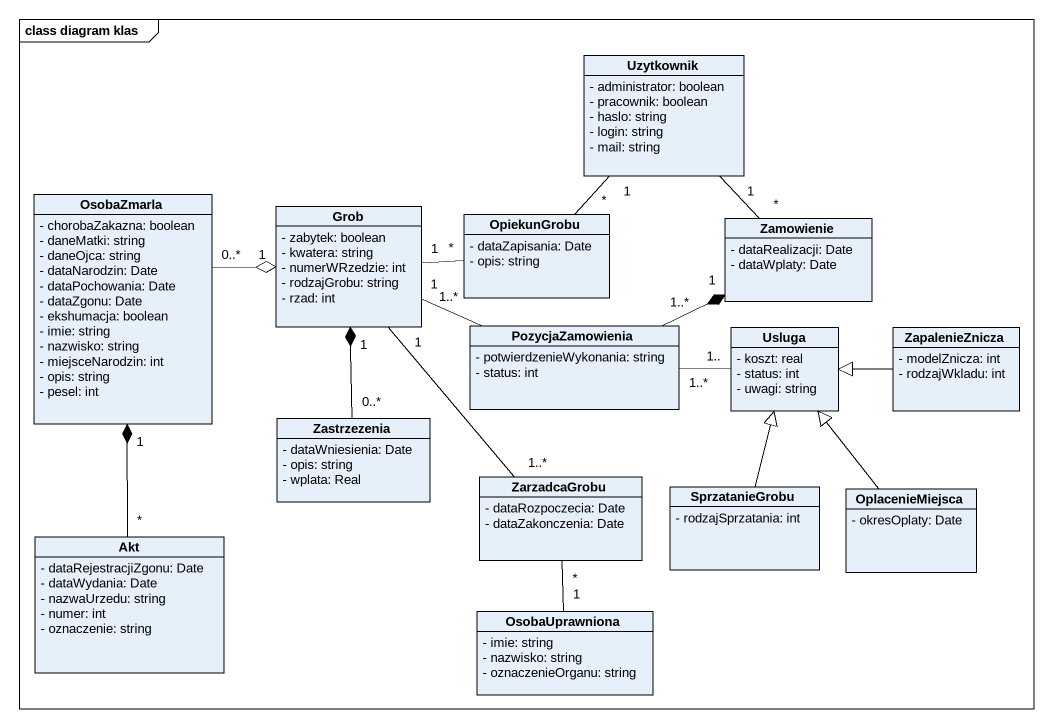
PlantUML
@startuml
mainframe class diagram klas
hide circle
hide empty members
skinparam classAttributeIconSize 0
class Uzytkownik {
  - administrator: boolean
  - pracownik: boolean
  - haslo: string
  - login: string
  - mail: string
}
class OsobaZmarla {
  - chorobaZakazna: boolean
  - daneMatki: string
  - daneOjca: string
  - dataNarodzin: Date
  - dataPochowania: Date
  - dataZgonu: Date
  - ekshumacja: boolean
  - imie: string
  - nazwisko: string
  - miejsceNarodzin: int
  - opis: string
  - pesel: int
}
class Grob {
  - zabytek: boolean
  - kwatera: string
  - numerWRzedzie: int
  - rodzajGrobu: string
  - rzad: int
}
class OpiekunGrobu {
  - dataZapisania: Date
  - opis: string
}
class Zamowienie {
  - dataRealizacji: Date
  - dataWplaty: Date
}
class PozycjaZamowienia {
  - potwierdzenieWykonania: string
  - status: int
}
class Usluga {
  - koszt: real
  - status: int
  - uwagi: string
}
class ZapalenieZnicza {
  - modelZnicza: int
  - rodzajWkladu: int
}
class Zastrzezenia {
  - dataWniesienia: Date
  - opis: string
  - wplata: Real
}
class ZarzadcaGrobu {
  - dataRozpoczecia: Date
  - dataZakonczenia: Date
}
class SprzatanieGrobu {
  - rodzajSprzatania: int
}
class OplacenieMiejsca {
  - okresOplaty: Date
}
class Akt {
  - dataRejestracjiZgonu: Date
  - dataWydania: Date
  - nazwaUrzedu: string
  - numer: int
  - oznaczenie: string
}
class OsobaUprawniona {
  - imie: string
  - nazwisko: string
  - oznaczenieOrganu: string
}
Uzytkownik "1" -- "*" OpiekunGrobu
Uzytkownik "1" -- "*" Zamowienie
OsobaZmarla "0..*" -right-o "1" Grob
Grob "1" -right- "*" OpiekunGrobu
PozycjaZamowienia "1..*" -left- "1" Grob
PozycjaZamowienia "1..*" -right-* "1" Zamowienie
Usluga "1.." -left- "1..*" PozycjaZamowienia
ZapalenieZnicza -left-|> Usluga
Zastrzezenia "0..*" -up-* "1" Grob
ZarzadcaGrobu "1..*" -up- "1" Grob
SprzatanieGrobu -up-|> Usluga
OplacenieMiejsca -up-|> Usluga
Akt "*" -up-* "1" OsobaZmarla
OsobaUprawniona "1" -up- "*" ZarzadcaGrobu
@enduml
